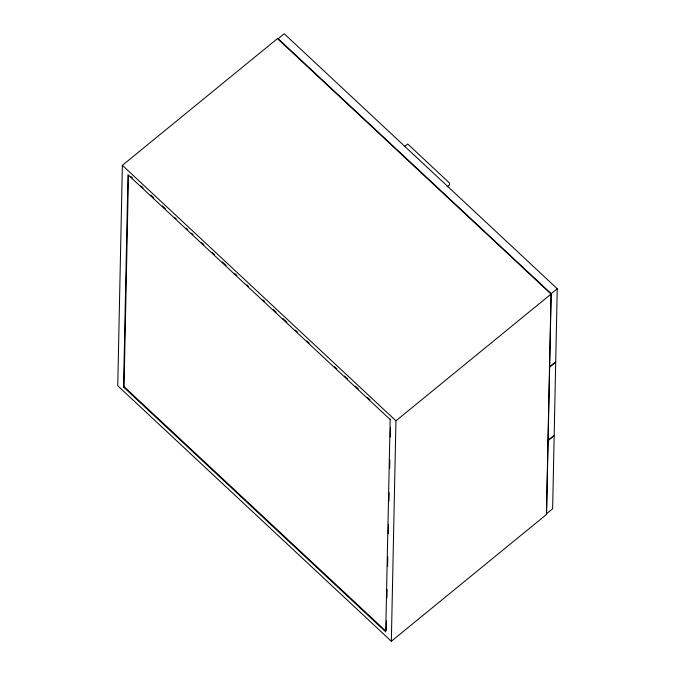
<?xml version="1.0" encoding="UTF-8"?>
<svg xmlns="http://www.w3.org/2000/svg" width="675" height="675" viewBox="0 0 675 675"><rect width="100%" height="100%" fill="white"/><g stroke="black" fill="none" stroke-linecap="round" stroke-linejoin="round"><path stroke-width="1.01" d="M122.369 165.333L117.754 385.771L391.34 641.25L546.438 514.51L551.053 294.072L277.476 38.593L122.369 165.333L395.955 420.812L391.34 641.25M123.542 387.045L127.988 174.698L390.167 419.538L385.72 631.884L123.542 387.045L124.048 386.632L128.469 175.34M386.252 630.416L386.446 620.958M386.927 597.831L387.104 589.418M387.593 566.291L387.788 556.833M388.277 533.706L388.471 524.247M388.96 501.12L389.129 492.708M389.635 468.526L389.812 460.122M390.302 436.995L390.496 427.528M551.188 293.684L549.653 366.787L555.711 361.834L557.246 288.74L284.2 33.75L278.134 38.703L551.188 293.684L557.246 288.74M404.46 146.618L407.692 143.977L449.533 183.052L449.499 184.857L447.078 186.84M390.167 419.538L390.673 419.124M395.955 420.812L551.053 294.072M130.798 176.437L132.334 177.871M140.797 185.777L143.1 187.928M150.787 195.109L153.866 197.977M162.321 205.875L165.4 208.752M174.623 217.367L176.158 218.801M186.157 228.133L187.692 229.567M191.54 233.162L193.075 234.596M201.538 242.494L203.842 244.645M212.296 252.543L214.608 254.703M222.294 261.883L226.142 265.469M234.596 273.367L236.9 275.527M246.898 284.858L248.434 286.293M263.048 299.936L264.583 301.371M273.038 309.268L276.117 312.137M283.036 318.6L286.875 322.194M295.338 330.092L297.641 332.243M306.872 340.858L309.175 343.018M334.547 366.711L336.85 368.862M344.545 376.043L347.617 378.911M355.303 386.092L358.383 388.969M367.605 397.583L369.917 399.735M124.048 386.632L385.459 630.754M548.108 440.648L546.573 513.742L552.631 508.798L554.167 435.696L548.108 440.648M549.644 367.166L548.117 440.269L554.175 435.316L555.702 362.213L549.644 367.166"/></g></svg>
